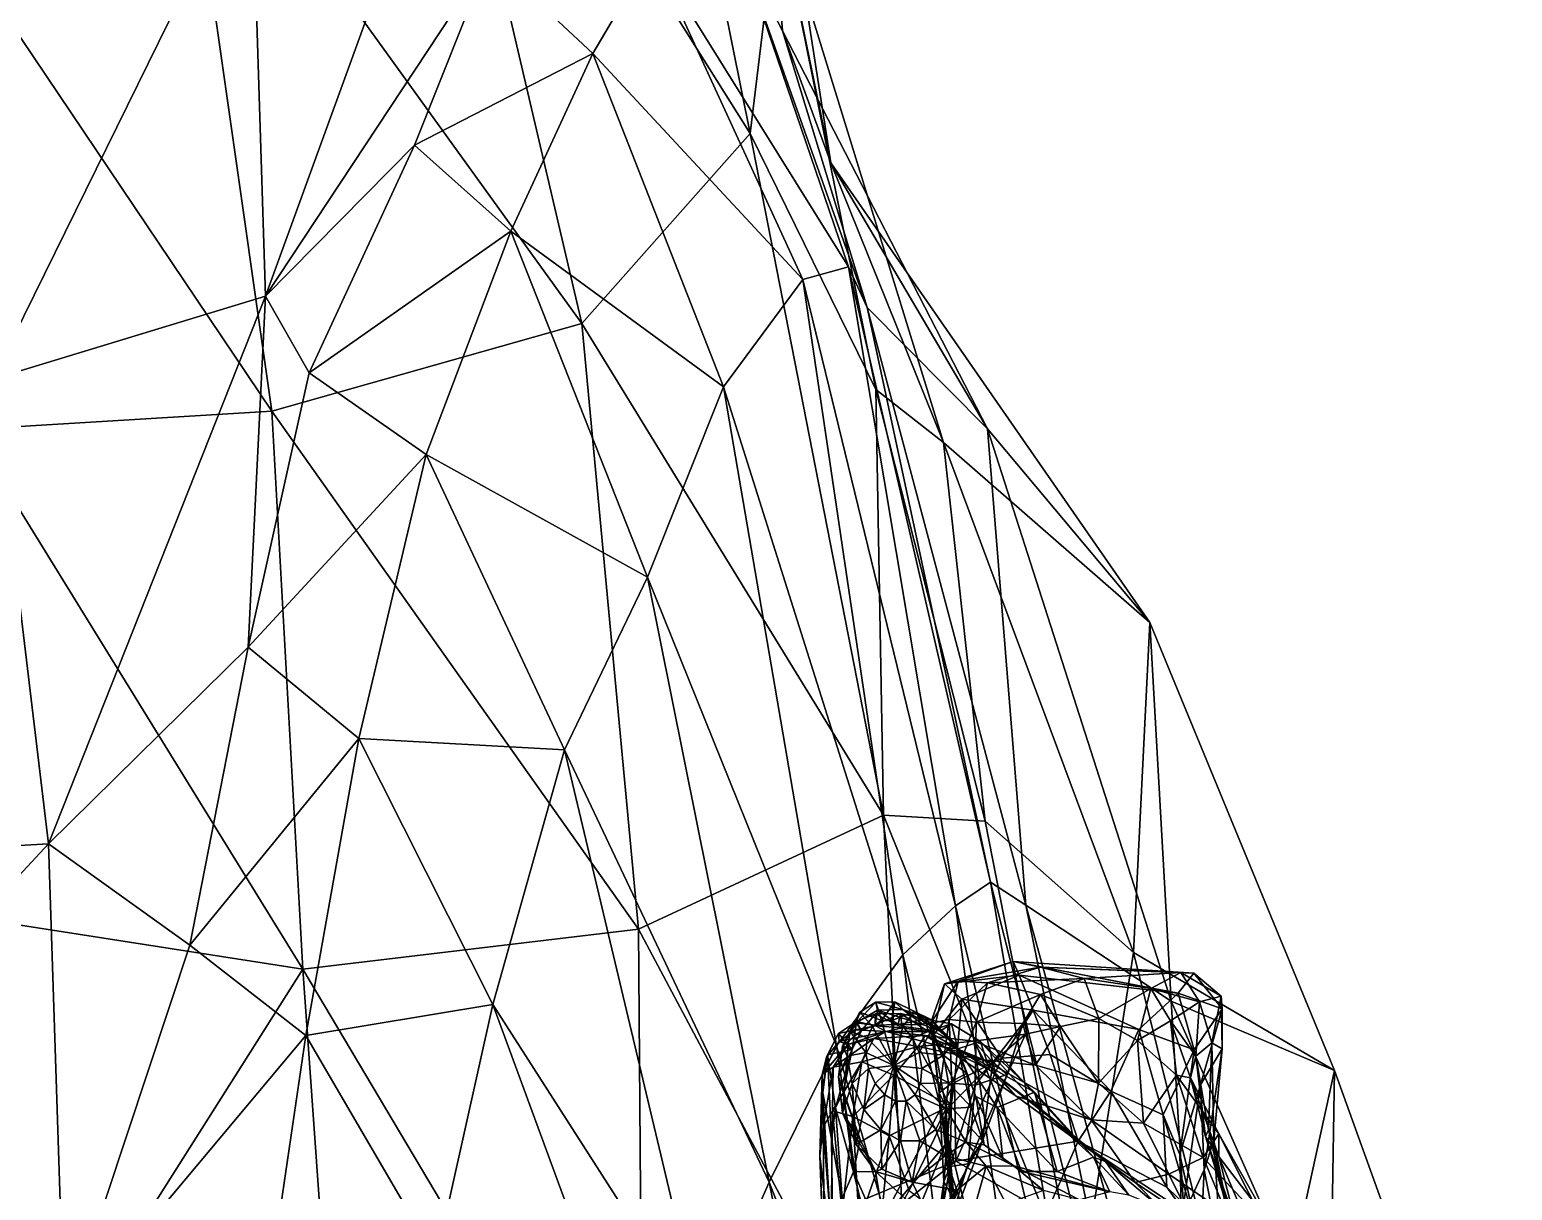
# Model space of a CAD drawing. Extents: x -1.1 to 1.1, y -4.3 to 7.3.
# Drawn here: x 0.214 to 0.99, y 0.48 to 1.087 of the extents above; entities that cross this region are included whole.
import ezdxf

# ---------------------------------------------------------------- set-up
doc = ezdxf.new("R2010")
doc.units = 0
doc.layers.add('T_REX$LWO', color=1, linetype='CONTINUOUS')

msp = doc.modelspace()

# ---------------------------------------------------------------- linework, layer by layer
at = {"layer": 'T_REX$LWO'}
for points in [[(0.59141, 1.03262, 3.19006), (0.51176, 1.42763, 3.02439), (0.41398, 1.31479, 3.18529)], [(0.59141, 1.03262, 3.19006), (0.6059, 1.15223, 2.95711), (0.51176, 1.42763, 3.02439)], [(0.50333, 0.93321, 3.33733), (0.41398, 1.31479, 3.18529), (0.29281, 1.22485, 3.30107)], [(0.41398, 1.31479, 3.18529), (0.50333, 0.93321, 3.33733), (0.59141, 1.03262, 3.19006)], [(0.60827, 1.08628, 2.64655), (0.58598, 1.12966, 2.46891), (0.59171, 1.2859, 2.6997)], [(0.59171, 1.2859, 2.6997), (0.6059, 1.15223, 2.95711), (0.63365, 1.01721, 2.80815)], [(0.63365, 1.01721, 2.80815), (0.60827, 1.08628, 2.64655), (0.59171, 1.2859, 2.6997)], [(0.34095, 0.88724, 3.41606), (0.29281, 1.22485, 3.30107), (0.15038, 1.1705, 3.3633)], [(0.29281, 1.22485, 3.30107), (0.34095, 0.88724, 3.41606), (0.50333, 0.93321, 3.33733)], [(0.33764, 0.94755, 1.97026), (0.3304, 1.17935, 1.95895), (0.43394, 1.21225, 2.10343)], [(0.43394, 1.21225, 2.10343), (0.45488, 1.12514, 2.2336), (0.33764, 0.94755, 1.97026)], [(0.19477, 0.90405, 1.8787), (0.16493, 1.1559, 1.89022), (0.3304, 1.17935, 1.95895)], [(0.3304, 1.17935, 1.95895), (0.33764, 0.94755, 1.97026), (0.19477, 0.90405, 1.8787)], [(0.15038, 1.1705, 3.3633), (0.18278, 0.87767, 3.46414), (0.34095, 0.88724, 3.41606)], [(0.6059, 1.15223, 2.95711), (0.59141, 1.03262, 3.19006), (0.65725, 0.89872, 3.14837)], [(0.6059, 1.15223, 2.95711), (0.65725, 0.89872, 3.14837), (0.69269, 0.871, 3.02353)], [(0.69269, 0.871, 3.02353), (0.63365, 1.01721, 2.80815), (0.6059, 1.15223, 2.95711)], [(0.54026, 1.12757, 2.32601), (0.50907, 1.07442, 2.19492), (0.45488, 1.12514, 2.2336)], [(0.50907, 1.07442, 2.19492), (0.54026, 1.12757, 2.32601), (0.61893, 0.95624, 2.09993)], [(0.54026, 1.12757, 2.32601), (0.58598, 1.12966, 2.46891), (0.64297, 0.96279, 2.2104)], [(0.64297, 0.96279, 2.2104), (0.61893, 0.95624, 2.09993), (0.54026, 1.12757, 2.32601)], [(0.58598, 1.12966, 2.46891), (0.60827, 1.08628, 2.64655), (0.65272, 0.94151, 2.32767)], [(0.65272, 0.94151, 2.32767), (0.64297, 0.96279, 2.2104), (0.58598, 1.12966, 2.46891)], [(0.33764, 0.94755, 1.97026), (0.45488, 1.12514, 2.2336), (0.41562, 1.02652, 2.13819)], [(0.41562, 1.02652, 2.13819), (0.45488, 1.12514, 2.2336), (0.50907, 1.07442, 2.19492)], [(0.60827, 1.08628, 2.64655), (0.63365, 1.01721, 2.80815), (0.71568, 0.87809, 2.46605)], [(0.71568, 0.87809, 2.46605), (0.65272, 0.94151, 2.32767), (0.60827, 1.08628, 2.64655)], [(0.50907, 1.07442, 2.19492), (0.46611, 0.9816, 2.07754), (0.41562, 1.02652, 2.13819)], [(0.46611, 0.9816, 2.07754), (0.50907, 1.07442, 2.19492), (0.57744, 0.90012, 1.9895)], [(0.61893, 0.95624, 2.09993), (0.57744, 0.90012, 1.9895), (0.50907, 1.07442, 2.19492)], [(0.59141, 1.03262, 3.19006), (0.50333, 0.93321, 3.33733), (0.66123, 0.67592, 3.32168)], [(0.59141, 1.03262, 3.19006), (0.66123, 0.67592, 3.32168), (0.65725, 0.89872, 3.14837)], [(0.41562, 1.02652, 2.13819), (0.36048, 0.90737, 2.0601), (0.33764, 0.94755, 1.97026)], [(0.36048, 0.90737, 2.0601), (0.41562, 1.02652, 2.13819), (0.46611, 0.9816, 2.07754)], [(0.63365, 1.01721, 2.80815), (0.69269, 0.871, 3.02353), (0.80058, 0.77671, 2.70165)], [(0.80058, 0.77671, 2.70165), (0.71568, 0.87809, 2.46605), (0.63365, 1.01721, 2.80815)], [(0.46611, 0.9816, 2.07754), (0.42184, 0.86461, 1.98702), (0.36048, 0.90737, 2.0601)], [(0.42184, 0.86461, 1.98702), (0.46611, 0.9816, 2.07754), (0.53761, 0.80053, 1.88906)], [(0.57744, 0.90012, 1.9895), (0.53761, 0.80053, 1.88906), (0.46611, 0.9816, 2.07754)], [(0.61893, 0.95624, 2.09993), (0.64297, 0.96279, 2.2104), (0.69892, 0.62851, 1.79524)], [(0.64297, 0.96279, 2.2104), (0.65272, 0.94151, 2.32767), (0.71728, 0.64092, 1.87104)], [(0.71728, 0.64092, 1.87104), (0.69892, 0.62851, 1.79524), (0.64297, 0.96279, 2.2104)], [(0.57744, 0.90012, 1.9895), (0.61893, 0.95624, 2.09993), (0.67142, 0.60281, 1.74125)], [(0.69892, 0.62851, 1.79524), (0.67142, 0.60281, 1.74125), (0.61893, 0.95624, 2.09993)], [(0.22403, 0.6609, 1.87652), (0.19477, 0.90405, 1.8787), (0.33764, 0.94755, 1.97026)], [(0.33764, 0.94755, 1.97026), (0.32858, 0.76389, 1.99504), (0.22403, 0.6609, 1.87652)], [(0.36048, 0.90737, 2.0601), (0.32858, 0.76389, 1.99504), (0.33764, 0.94755, 1.97026)], [(0.65272, 0.94151, 2.32767), (0.71568, 0.87809, 2.46605), (0.73571, 0.6288, 1.96261)], [(0.73571, 0.6288, 1.96261), (0.71728, 0.64092, 1.87104), (0.65272, 0.94151, 2.32767)], [(0.50333, 0.93321, 3.33733), (0.34095, 0.88724, 3.41606), (0.53291, 0.6162, 3.41175)], [(0.50333, 0.93321, 3.33733), (0.53291, 0.6162, 3.41175), (0.66123, 0.67592, 3.32168)], [(0.19477, 0.90405, 1.8787), (0.22403, 0.6609, 1.87652), (0, 0.64814, 1.83176)], [(0.32858, 0.76389, 1.99504), (0.36048, 0.90737, 2.0601), (0.42184, 0.86461, 1.98702)], [(0.53761, 0.80053, 1.88906), (0.57744, 0.90012, 1.9895), (0.63669, 0.55517, 1.70792)], [(0.67142, 0.60281, 1.74125), (0.63669, 0.55517, 1.70792), (0.57744, 0.90012, 1.9895)], [(0.71444, 0.6728, 3.22316), (0.65725, 0.89872, 3.14837), (0.66123, 0.67592, 3.32168)], [(0.69269, 0.871, 3.02353), (0.65725, 0.89872, 3.14837), (0.71444, 0.6728, 3.22316)], [(0.34095, 0.88724, 3.41606), (0.18278, 0.87767, 3.46414), (0.35715, 0.59524, 3.46939)], [(0.34095, 0.88724, 3.41606), (0.35715, 0.59524, 3.46939), (0.53291, 0.6162, 3.41175)], [(0.18278, 0.87767, 3.46414), (0.15643, 0.62658, 3.52188), (0.35715, 0.59524, 3.46939)], [(0.71568, 0.87809, 2.46605), (0.80058, 0.77671, 2.70165), (0.81176, 0.57853, 2.07704)], [(0.81176, 0.57853, 2.07704), (0.73571, 0.6288, 1.96261), (0.71568, 0.87809, 2.46605)], [(0.80058, 0.77671, 2.70165), (0.69269, 0.871, 3.02353), (0.79206, 0.60398, 3.12426)], [(0.79206, 0.60398, 3.12426), (0.69269, 0.871, 3.02353), (0.71444, 0.6728, 3.22316)], [(0.42184, 0.86461, 1.98702), (0.38659, 0.71594, 1.92676), (0.32858, 0.76389, 1.99504)], [(0.38659, 0.71594, 1.92676), (0.42184, 0.86461, 1.98702), (0.49425, 0.71016, 1.88533)], [(0.53761, 0.80053, 1.88906), (0.49425, 0.71016, 1.88533), (0.42184, 0.86461, 1.98702)], [(0.49425, 0.71016, 1.88533), (0.53761, 0.80053, 1.88906), (0.60132, 0.48377, 1.69936)], [(0.63669, 0.55517, 1.70792), (0.60132, 0.48377, 1.69936), (0.53761, 0.80053, 1.88906)], [(0.89728, 0.54231, 2.77039), (0.80058, 0.77671, 2.70165), (0.79206, 0.60398, 3.12426)], [(0.81176, 0.57853, 2.07704), (0.80058, 0.77671, 2.70165), (0.89728, 0.54231, 2.77039)], [(0.22403, 0.6609, 1.87652), (0.32858, 0.76389, 1.99504), (0.29796, 0.60788, 1.95474)], [(0.29796, 0.60788, 1.95474), (0.32858, 0.76389, 1.99504), (0.38659, 0.71594, 1.92676)], [(0.38659, 0.71594, 1.92676), (0.35878, 0.56057, 1.90063), (0.29796, 0.60788, 1.95474)], [(0.35878, 0.56057, 1.90063), (0.38659, 0.71594, 1.92676), (0.45672, 0.57682, 1.86013)], [(0.49425, 0.71016, 1.88533), (0.45672, 0.57682, 1.86013), (0.38659, 0.71594, 1.92676)], [(0.45672, 0.57682, 1.86013), (0.49425, 0.71016, 1.88533), (0.56682, 0.40492, 1.70523)], [(0.60132, 0.48377, 1.69936), (0.56682, 0.40492, 1.70523), (0.49425, 0.71016, 1.88533)], [(0.66123, 0.67592, 3.32168), (0.53291, 0.6162, 3.41175), (0.67673, 0.34606, 3.34653)], [(0.66123, 0.67592, 3.32168), (0.76369, 0.42252, 3.28178), (0.71444, 0.6728, 3.22316)], [(0.66123, 0.67592, 3.32168), (0.67673, 0.34606, 3.34653), (0.76369, 0.42252, 3.28178)], [(0.79206, 0.60398, 3.12426), (0.71444, 0.6728, 3.22316), (0.76369, 0.42252, 3.28178)], [(0.22403, 0.6609, 1.87652), (0.23225, 0.40954, 1.93841), (0, 0.41955, 1.84366)], [(0, 0.41955, 1.84366), (0, 0.64814, 1.83176), (0.22403, 0.6609, 1.87652)], [(0.29796, 0.60788, 1.95474), (0.23225, 0.40954, 1.93841), (0.22403, 0.6609, 1.87652)], [(0.69892, 0.62851, 1.79524), (0.71728, 0.64092, 1.87104), (0.77109, 0.32554, 1.63538)], [(0.71728, 0.64092, 1.87104), (0.73571, 0.6288, 1.96261), (0.79924, 0.31684, 1.67586)], [(0.79924, 0.31684, 1.67586), (0.77109, 0.32554, 1.63538), (0.71728, 0.64092, 1.87104)], [(0.73571, 0.6288, 1.96261), (0.81176, 0.57853, 2.07704), (0.82932, 0.28922, 1.72349)], [(0.82932, 0.28922, 1.72349), (0.79924, 0.31684, 1.67586), (0.73571, 0.6288, 1.96261)], [(0.35715, 0.59524, 3.46939), (0.15643, 0.62658, 3.52188), (0.19775, 0.34375, 3.52238)], [(0.67142, 0.60281, 1.74125), (0.69892, 0.62851, 1.79524), (0.74088, 0.32208, 1.60602)], [(0.77109, 0.32554, 1.63538), (0.74088, 0.32208, 1.60602), (0.69892, 0.62851, 1.79524)], [(0.53291, 0.6162, 3.41175), (0.35715, 0.59524, 3.46939), (0.5353, 0.2957, 3.39659)], [(0.53291, 0.6162, 3.41175), (0.5353, 0.2957, 3.39659), (0.67673, 0.34606, 3.34653)], [(0.23225, 0.40954, 1.93841), (0.29796, 0.60788, 1.95474), (0.35878, 0.56057, 1.90063)], [(0.63669, 0.55517, 1.70792), (0.67142, 0.60281, 1.74125), (0.70689, 0.31075, 1.58929)], [(0.74088, 0.32208, 1.60602), (0.70689, 0.31075, 1.58929), (0.67142, 0.60281, 1.74125)], [(0.6932, 0.58768, 0.76849), (0.73233, 0.59223, 0.79071), (0.72914, 0.59936, 0.75172)], [(0.70024, 0.58906, 0.73889), (0.6932, 0.58768, 0.76849), (0.72914, 0.59936, 0.75172)], [(0.70024, 0.58906, 0.73889), (0.72914, 0.59936, 0.75172), (0.74341, 0.59636, 0.72364)], [(0.72914, 0.59936, 0.75172), (0.73233, 0.59223, 0.79071), (0.81541, 0.58275, 0.78907)], [(0.82363, 0.59321, 0.75277), (0.72914, 0.59936, 0.75172), (0.81541, 0.58275, 0.78907)], [(0.74341, 0.59636, 0.72364), (0.72914, 0.59936, 0.75172), (0.82363, 0.59321, 0.75277)], [(0.85523, 0.35052, 3.07455), (0.79206, 0.60398, 3.12426), (0.76369, 0.42252, 3.28178)], [(0.89728, 0.54231, 2.77039), (0.79206, 0.60398, 3.12426), (0.85523, 0.35052, 3.07455)], [(0.19775, 0.34375, 3.52238), (0.37847, 0.29578, 3.46258), (0.35715, 0.59524, 3.46939)], [(0.35715, 0.59524, 3.46939), (0.37847, 0.29578, 3.46258), (0.5353, 0.2957, 3.39659)], [(0.6932, 0.58768, 0.76849), (0.70228, 0.57968, 0.80477), (0.73233, 0.59223, 0.79071)], [(0.71574, 0.58817, 0.71166), (0.70024, 0.58906, 0.73889), (0.74341, 0.59636, 0.72364)], [(0.70228, 0.57968, 0.80477), (0.73965, 0.57394, 0.82782), (0.73233, 0.59223, 0.79071)], [(0.71574, 0.58817, 0.71166), (0.74341, 0.59636, 0.72364), (0.7663, 0.59039, 0.6715)], [(0.74349, 0.58202, 0.6586), (0.71574, 0.58817, 0.71166), (0.7663, 0.59039, 0.6715)], [(0.73233, 0.59223, 0.79071), (0.73965, 0.57394, 0.82782), (0.79487, 0.56373, 0.82551)], [(0.81541, 0.58275, 0.78907), (0.73233, 0.59223, 0.79071), (0.79487, 0.56373, 0.82551)], [(0.81681, 0.59358, 0.71658), (0.74341, 0.59636, 0.72364), (0.82363, 0.59321, 0.75277)], [(0.7663, 0.59039, 0.6715), (0.74341, 0.59636, 0.72364), (0.81681, 0.59358, 0.71658)], [(0.74349, 0.58202, 0.6586), (0.7663, 0.59039, 0.6715), (0.77404, 0.56948, 0.60507)], [(0.81681, 0.59358, 0.71658), (0.80111, 0.58522, 0.66009), (0.7663, 0.59039, 0.6715)], [(0.77404, 0.56948, 0.60507), (0.7663, 0.59039, 0.6715), (0.80111, 0.58522, 0.66009)], [(0.80111, 0.58522, 0.66009), (0.81681, 0.59358, 0.71658), (0.82668, 0.57828, 0.71325)], [(0.82363, 0.59321, 0.75277), (0.81541, 0.58275, 0.78907), (0.83851, 0.5745, 0.77835)], [(0.81681, 0.59358, 0.71658), (0.82363, 0.59321, 0.75277), (0.83802, 0.58124, 0.74456)], [(0.82668, 0.57828, 0.71325), (0.81681, 0.59358, 0.71658), (0.83802, 0.58124, 0.74456)], [(0.83802, 0.58124, 0.74456), (0.82363, 0.59321, 0.75277), (0.83851, 0.5745, 0.77835)], [(0.68576, 0.56693, 0.75733), (0.6932, 0.58768, 0.76849), (0.70024, 0.58906, 0.73889)], [(0.69554, 0.56895, 0.72986), (0.68576, 0.56693, 0.75733), (0.70024, 0.58906, 0.73889)], [(0.68576, 0.56693, 0.75733), (0.68712, 0.56048, 0.7909), (0.6932, 0.58768, 0.76849)], [(0.68712, 0.56048, 0.7909), (0.70228, 0.57968, 0.80477), (0.6932, 0.58768, 0.76849)], [(0.69554, 0.56895, 0.72986), (0.70024, 0.58906, 0.73889), (0.71574, 0.58817, 0.71166)], [(0.70978, 0.56766, 0.7072), (0.69554, 0.56895, 0.72986), (0.71574, 0.58817, 0.71166)], [(0.70978, 0.56766, 0.7072), (0.71574, 0.58817, 0.71166), (0.74349, 0.58202, 0.6586)], [(0.80111, 0.58522, 0.66009), (0.79417, 0.55805, 0.59488), (0.77404, 0.56948, 0.60507)], [(0.79417, 0.55805, 0.59488), (0.80111, 0.58522, 0.66009), (0.81142, 0.5683, 0.6605)], [(0.81541, 0.58275, 0.78907), (0.79487, 0.56373, 0.82551), (0.82388, 0.55318, 0.81468)], [(0.82668, 0.57828, 0.71325), (0.81142, 0.5683, 0.6605), (0.80111, 0.58522, 0.66009)], [(0.83851, 0.5745, 0.77835), (0.81541, 0.58275, 0.78907), (0.82388, 0.55318, 0.81468)], [(0.45672, 0.57682, 1.86013), (0.42704, 0.44376, 1.845), (0.35878, 0.56057, 1.90063)], [(0.42704, 0.44376, 1.845), (0.45672, 0.57682, 1.86013), (0.52908, 0.37985, 1.78367)], [(0.56682, 0.40492, 1.70523), (0.52908, 0.37985, 1.78367), (0.45672, 0.57682, 1.86013)], [(0.64697, 0.56716, 0.42471), (0.65804, 0.57381, 0.42872), (0.65712, 0.57807, 0.38646)], [(0.64889, 0.57274, 0.38383), (0.64697, 0.56716, 0.42471), (0.65712, 0.57807, 0.38646)], [(0.64889, 0.57274, 0.38383), (0.65712, 0.57807, 0.38646), (0.66009, 0.56838, 0.34271)], [(0.67135, 0.57422, 0.42863), (0.66712, 0.5782, 0.38671), (0.65712, 0.57807, 0.38646)], [(0.66009, 0.56838, 0.34271), (0.65712, 0.57807, 0.38646), (0.66712, 0.5782, 0.38671)], [(0.65712, 0.57807, 0.38646), (0.65804, 0.57381, 0.42872), (0.67135, 0.57422, 0.42863)], [(0.66712, 0.5782, 0.38671), (0.66565, 0.56839, 0.34304), (0.66009, 0.56838, 0.34271)], [(0.66565, 0.56839, 0.34304), (0.66712, 0.5782, 0.38671), (0.67736, 0.57308, 0.38454)], [(0.68626, 0.56873, 0.42619), (0.67736, 0.57308, 0.38454), (0.66712, 0.5782, 0.38671)], [(0.66712, 0.5782, 0.38671), (0.67135, 0.57422, 0.42863), (0.68626, 0.56873, 0.42619)], [(0.68712, 0.56048, 0.7909), (0.69832, 0.53595, 0.83575), (0.70228, 0.57968, 0.80477)], [(0.69832, 0.53595, 0.83575), (0.72325, 0.54881, 0.8504), (0.70228, 0.57968, 0.80477)], [(0.70228, 0.57968, 0.80477), (0.72325, 0.54881, 0.8504), (0.73965, 0.57394, 0.82782)], [(0.73408, 0.56685, 0.65588), (0.70978, 0.56766, 0.7072), (0.74349, 0.58202, 0.6586)], [(0.73408, 0.56685, 0.65588), (0.74349, 0.58202, 0.6586), (0.75394, 0.56539, 0.59666)], [(0.75394, 0.56539, 0.59666), (0.74349, 0.58202, 0.6586), (0.77404, 0.56948, 0.60507)], [(0.81142, 0.5683, 0.6605), (0.82668, 0.57828, 0.71325), (0.82476, 0.54975, 0.70339)], [(0.89484, 0.39163, 2.22749), (0.81176, 0.57853, 2.07704), (0.89728, 0.54231, 2.77039)], [(0.82932, 0.28922, 1.72349), (0.81176, 0.57853, 2.07704), (0.89484, 0.39163, 2.22749)], [(0.83851, 0.5745, 0.77835), (0.82388, 0.55318, 0.81468), (0.82718, 0.53478, 0.79599)], [(0.82476, 0.54975, 0.70339), (0.82668, 0.57828, 0.71325), (0.83304, 0.55671, 0.73176)], [(0.82668, 0.57828, 0.71325), (0.83802, 0.58124, 0.74456), (0.83304, 0.55671, 0.73176)], [(0.83848, 0.55361, 0.76225), (0.83851, 0.5745, 0.77835), (0.82718, 0.53478, 0.79599)], [(0.83304, 0.55671, 0.73176), (0.83802, 0.58124, 0.74456), (0.83848, 0.55361, 0.76225)], [(0.83802, 0.58124, 0.74456), (0.83851, 0.5745, 0.77835), (0.83848, 0.55361, 0.76225)], [(0.63768, 0.56161, 0.46661), (0.64707, 0.56799, 0.46734), (0.64489, 0.55334, 0.44317)], [(0.64707, 0.56799, 0.46734), (0.63768, 0.56161, 0.46661), (0.64648, 0.5636, 0.47461)], [(0.63978, 0.55507, 0.41719), (0.64697, 0.56716, 0.42471), (0.64889, 0.57274, 0.38383)], [(0.64364, 0.56288, 0.3792), (0.63978, 0.55507, 0.41719), (0.64889, 0.57274, 0.38383)], [(0.63978, 0.55507, 0.41719), (0.64963, 0.56326, 0.44748), (0.64697, 0.56716, 0.42471)], [(0.64364, 0.56288, 0.3792), (0.64889, 0.57274, 0.38383), (0.65553, 0.56524, 0.34146)], [(0.64707, 0.56799, 0.46734), (0.64963, 0.56326, 0.44748), (0.64489, 0.55334, 0.44317)], [(0.64707, 0.56799, 0.46734), (0.64648, 0.5636, 0.47461), (0.65703, 0.56572, 0.47619)], [(0.64697, 0.56716, 0.42471), (0.65685, 0.56609, 0.45121), (0.65804, 0.57381, 0.42872)], [(0.64963, 0.56326, 0.44748), (0.65685, 0.56609, 0.45121), (0.64697, 0.56716, 0.42471)], [(0.65697, 0.57188, 0.46868), (0.64707, 0.56799, 0.46734), (0.65703, 0.56572, 0.47619)], [(0.65697, 0.57188, 0.46868), (0.64963, 0.56326, 0.44748), (0.64707, 0.56799, 0.46734)], [(0.65553, 0.56524, 0.34146), (0.64889, 0.57274, 0.38383), (0.66009, 0.56838, 0.34271)], [(0.64963, 0.56326, 0.44748), (0.65697, 0.57188, 0.46868), (0.65685, 0.56609, 0.45121)], [(0.65553, 0.56524, 0.34146), (0.66009, 0.56838, 0.34271), (0.66663, 0.5449, 0.30046)], [(0.65685, 0.56609, 0.45121), (0.66887, 0.56628, 0.45304), (0.65804, 0.57381, 0.42872)], [(0.65697, 0.57188, 0.46868), (0.67019, 0.57203, 0.46916), (0.65685, 0.56609, 0.45121)], [(0.67019, 0.57203, 0.46916), (0.66887, 0.56628, 0.45304), (0.65685, 0.56609, 0.45121)], [(0.67019, 0.57203, 0.46916), (0.65697, 0.57188, 0.46868), (0.67099, 0.56461, 0.47125)], [(0.67099, 0.56461, 0.47125), (0.65697, 0.57188, 0.46868), (0.65703, 0.56572, 0.47619)], [(0.68221, 0.56622, 0.45009), (0.67135, 0.57422, 0.42863), (0.65804, 0.57381, 0.42872)], [(0.65804, 0.57381, 0.42872), (0.66887, 0.56628, 0.45304), (0.68221, 0.56622, 0.45009)], [(0.66009, 0.56838, 0.34271), (0.66565, 0.56839, 0.34304), (0.66663, 0.5449, 0.30046)], [(0.67736, 0.57308, 0.38454), (0.67136, 0.56526, 0.34241), (0.66565, 0.56839, 0.34304)], [(0.66565, 0.56839, 0.34304), (0.67136, 0.56526, 0.34241), (0.66663, 0.5449, 0.30046)], [(0.67019, 0.57203, 0.46916), (0.68316, 0.56909, 0.46428), (0.66887, 0.56628, 0.45304)], [(0.66887, 0.56628, 0.45304), (0.68316, 0.56909, 0.46428), (0.68221, 0.56622, 0.45009)], [(0.67019, 0.57203, 0.46916), (0.67099, 0.56461, 0.47125), (0.68464, 0.56265, 0.47313)], [(0.68316, 0.56909, 0.46428), (0.67019, 0.57203, 0.46916), (0.68464, 0.56265, 0.47313)], [(0.69088, 0.56289, 0.44088), (0.68626, 0.56873, 0.42619), (0.67135, 0.57422, 0.42863)], [(0.67135, 0.57422, 0.42863), (0.68221, 0.56622, 0.45009), (0.69088, 0.56289, 0.44088)], [(0.67136, 0.56526, 0.34241), (0.67736, 0.57308, 0.38454), (0.68631, 0.56335, 0.38029)], [(0.69801, 0.55712, 0.4186), (0.68631, 0.56335, 0.38029), (0.67736, 0.57308, 0.38454)], [(0.67736, 0.57308, 0.38454), (0.68626, 0.56873, 0.42619), (0.69801, 0.55712, 0.4186)], [(0.68316, 0.56909, 0.46428), (0.69088, 0.56289, 0.44088), (0.68221, 0.56622, 0.45009)], [(0.6969, 0.56664, 0.45706), (0.68316, 0.56909, 0.46428), (0.68464, 0.56265, 0.47313)], [(0.69088, 0.56289, 0.44088), (0.68316, 0.56909, 0.46428), (0.6969, 0.56664, 0.45706)], [(0.69034, 0.53064, 0.74418), (0.68576, 0.56693, 0.75733), (0.69554, 0.56895, 0.72986)], [(0.6936, 0.52395, 0.77574), (0.68712, 0.56048, 0.7909), (0.68576, 0.56693, 0.75733)], [(0.69034, 0.53064, 0.74418), (0.6936, 0.52395, 0.77574), (0.68576, 0.56693, 0.75733)], [(0.70016, 0.55357, 0.42643), (0.69801, 0.55712, 0.4186), (0.68626, 0.56873, 0.42619)], [(0.68626, 0.56873, 0.42619), (0.69088, 0.56289, 0.44088), (0.70016, 0.55357, 0.42643)], [(0.697, 0.53573, 0.72047), (0.69034, 0.53064, 0.74418), (0.69554, 0.56895, 0.72986)], [(0.697, 0.53573, 0.72047), (0.69554, 0.56895, 0.72986), (0.70978, 0.56766, 0.7072)], [(0.70918, 0.53467, 0.6984), (0.697, 0.53573, 0.72047), (0.70978, 0.56766, 0.7072)], [(0.70918, 0.53467, 0.6984), (0.70978, 0.56766, 0.7072), (0.73408, 0.56685, 0.65588)], [(0.72599, 0.54012, 0.65105), (0.70918, 0.53467, 0.6984), (0.73408, 0.56685, 0.65588)], [(0.72325, 0.54881, 0.8504), (0.74854, 0.5507, 0.86115), (0.73965, 0.57394, 0.82782)], [(0.72599, 0.54012, 0.65105), (0.73408, 0.56685, 0.65588), (0.73559, 0.56125, 0.59622)], [(0.73559, 0.56125, 0.59622), (0.73408, 0.56685, 0.65588), (0.75394, 0.56539, 0.59666)], [(0.73965, 0.57394, 0.82782), (0.74854, 0.5507, 0.86115), (0.78024, 0.53147, 0.87213)], [(0.79487, 0.56373, 0.82551), (0.73965, 0.57394, 0.82782), (0.78024, 0.53147, 0.87213)], [(0.75394, 0.56539, 0.59666), (0.77404, 0.56948, 0.60507), (0.77375, 0.53562, 0.53737)], [(0.77375, 0.53562, 0.53737), (0.77404, 0.56948, 0.60507), (0.79417, 0.55805, 0.59488)], [(0.81142, 0.5683, 0.6605), (0.81463, 0.53992, 0.59296), (0.79417, 0.55805, 0.59488)], [(0.82476, 0.54975, 0.70339), (0.82189, 0.53837, 0.65485), (0.81142, 0.5683, 0.6605)], [(0.81463, 0.53992, 0.59296), (0.81142, 0.5683, 0.6605), (0.82189, 0.53837, 0.65485)], [(0.35878, 0.56057, 1.90063), (0.33609, 0.40638, 1.88037), (0.23225, 0.40954, 1.93841)], [(0.33609, 0.40638, 1.88037), (0.35878, 0.56057, 1.90063), (0.42704, 0.44376, 1.845)], [(0.63768, 0.56161, 0.46661), (0.63138, 0.54932, 0.46285), (0.63797, 0.55751, 0.47884)], [(0.63768, 0.56161, 0.46661), (0.63196, 0.55041, 0.45296), (0.63138, 0.54932, 0.46285)], [(0.63196, 0.55041, 0.45296), (0.63768, 0.56161, 0.46661), (0.64489, 0.55334, 0.44317)], [(0.65612, 0.55911, 0.51666), (0.64249, 0.5559, 0.49802), (0.63484, 0.54396, 0.50379)], [(0.63484, 0.54396, 0.50379), (0.64982, 0.54686, 0.5188), (0.65612, 0.55911, 0.51666)], [(0.64648, 0.5636, 0.47461), (0.63768, 0.56161, 0.46661), (0.63797, 0.55751, 0.47884)], [(0.64648, 0.5636, 0.47461), (0.63797, 0.55751, 0.47884), (0.66267, 0.56269, 0.49627)], [(0.63797, 0.55751, 0.47884), (0.64249, 0.5559, 0.49802), (0.66267, 0.56269, 0.49627)], [(0.64963, 0.56326, 0.44748), (0.63978, 0.55507, 0.41719), (0.64489, 0.55334, 0.44317)], [(0.63978, 0.55507, 0.41719), (0.64364, 0.56288, 0.3792), (0.64218, 0.54983, 0.37328)], [(0.65188, 0.55175, 0.3371), (0.64218, 0.54983, 0.37328), (0.64364, 0.56288, 0.3792)], [(0.64249, 0.5559, 0.49802), (0.65612, 0.55911, 0.51666), (0.66267, 0.56269, 0.49627)], [(0.65265, 0.55942, 0.3395), (0.64364, 0.56288, 0.3792), (0.65553, 0.56524, 0.34146)], [(0.64364, 0.56288, 0.3792), (0.65265, 0.55942, 0.3395), (0.65188, 0.55175, 0.3371)], [(0.66267, 0.56269, 0.49627), (0.65703, 0.56572, 0.47619), (0.64648, 0.5636, 0.47461)], [(0.67945, 0.55483, 0.5425), (0.65612, 0.55911, 0.51666), (0.64982, 0.54686, 0.5188)], [(0.65188, 0.55175, 0.3371), (0.65265, 0.55942, 0.3395), (0.66663, 0.5449, 0.30046)], [(0.65265, 0.55942, 0.3395), (0.65553, 0.56524, 0.34146), (0.66663, 0.5449, 0.30046)], [(0.65612, 0.55911, 0.51666), (0.68297, 0.56065, 0.51809), (0.66267, 0.56269, 0.49627)], [(0.65612, 0.55911, 0.51666), (0.67945, 0.55483, 0.5425), (0.68297, 0.56065, 0.51809)], [(0.67099, 0.56461, 0.47125), (0.65703, 0.56572, 0.47619), (0.66267, 0.56269, 0.49627)], [(0.66267, 0.56269, 0.49627), (0.68464, 0.56265, 0.47313), (0.67099, 0.56461, 0.47125)], [(0.66267, 0.56269, 0.49627), (0.69328, 0.55431, 0.49241), (0.68464, 0.56265, 0.47313)], [(0.66267, 0.56269, 0.49627), (0.68297, 0.56065, 0.51809), (0.69328, 0.55431, 0.49241)], [(0.67136, 0.56526, 0.34241), (0.67636, 0.55944, 0.34092), (0.66663, 0.5449, 0.30046)], [(0.67636, 0.55944, 0.34092), (0.67987, 0.55176, 0.3388), (0.66663, 0.5449, 0.30046)], [(0.68631, 0.56335, 0.38029), (0.67636, 0.55944, 0.34092), (0.67136, 0.56526, 0.34241)], [(0.67636, 0.55944, 0.34092), (0.68631, 0.56335, 0.38029), (0.67987, 0.55176, 0.3388)], [(0.67945, 0.55483, 0.5425), (0.70855, 0.55757, 0.5391), (0.68297, 0.56065, 0.51809)], [(0.68631, 0.56335, 0.38029), (0.69259, 0.55031, 0.37461), (0.67987, 0.55176, 0.3388)], [(0.68297, 0.56065, 0.51809), (0.71374, 0.54791, 0.51116), (0.69328, 0.55431, 0.49241)], [(0.68297, 0.56065, 0.51809), (0.70855, 0.55757, 0.5391), (0.71374, 0.54791, 0.51116)], [(0.70019, 0.55359, 0.46283), (0.6969, 0.56664, 0.45706), (0.68464, 0.56265, 0.47313)], [(0.70019, 0.55359, 0.46283), (0.68464, 0.56265, 0.47313), (0.69328, 0.55431, 0.49241)], [(0.68631, 0.56335, 0.38029), (0.69801, 0.55712, 0.4186), (0.69259, 0.55031, 0.37461)], [(0.6935, 0.5033, 0.82355), (0.69832, 0.53595, 0.83575), (0.68712, 0.56048, 0.7909)], [(0.6936, 0.52395, 0.77574), (0.6935, 0.5033, 0.82355), (0.68712, 0.56048, 0.7909)], [(0.69088, 0.56289, 0.44088), (0.6969, 0.56664, 0.45706), (0.70016, 0.55357, 0.42643)], [(0.6969, 0.56664, 0.45706), (0.71199, 0.5575, 0.45187), (0.70016, 0.55357, 0.42643)], [(0.6969, 0.56664, 0.45706), (0.70019, 0.55359, 0.46283), (0.71199, 0.5575, 0.45187)], [(0.70855, 0.55757, 0.5391), (0.73559, 0.56125, 0.59622), (0.74085, 0.54515, 0.5358)], [(0.71851, 0.54657, 0.59399), (0.73559, 0.56125, 0.59622), (0.70855, 0.55757, 0.5391)], [(0.71851, 0.54657, 0.59399), (0.72599, 0.54012, 0.65105), (0.73559, 0.56125, 0.59622)], [(0.73559, 0.56125, 0.59622), (0.75394, 0.56539, 0.59666), (0.74085, 0.54515, 0.5358)], [(0.74085, 0.54515, 0.5358), (0.75394, 0.56539, 0.59666), (0.77375, 0.53562, 0.53737)], [(0.79487, 0.56373, 0.82551), (0.78024, 0.53147, 0.87213), (0.8076, 0.51906, 0.85855)], [(0.82388, 0.55318, 0.81468), (0.79487, 0.56373, 0.82551), (0.8076, 0.51906, 0.85855)], [(0.60132, 0.48377, 1.69936), (0.63669, 0.55517, 1.70792), (0.675, 0.29397, 1.59023)], [(0.62913, 0.54026, 0.47851), (0.63797, 0.55751, 0.47884), (0.63138, 0.54932, 0.46285)], [(0.64249, 0.5559, 0.49802), (0.63797, 0.55751, 0.47884), (0.62913, 0.54026, 0.47851)], [(0.62913, 0.54026, 0.47851), (0.63484, 0.54396, 0.50379), (0.64249, 0.5559, 0.49802)], [(0.63603, 0.52277, 0.43452), (0.63196, 0.55041, 0.45296), (0.64489, 0.55334, 0.44317)], [(0.64008, 0.5308, 0.43234), (0.63603, 0.52277, 0.43452), (0.64489, 0.55334, 0.44317)], [(0.70689, 0.31075, 1.58929), (0.675, 0.29397, 1.59023), (0.63669, 0.55517, 1.70792)], [(0.63978, 0.55507, 0.41719), (0.63757, 0.53899, 0.40729), (0.64489, 0.55334, 0.44317)], [(0.64218, 0.54983, 0.37328), (0.63757, 0.53899, 0.40729), (0.63978, 0.55507, 0.41719)], [(0.64008, 0.5308, 0.43234), (0.64489, 0.55334, 0.44317), (0.63757, 0.53899, 0.40729)], [(0.64474, 0.5354, 0.36696), (0.64218, 0.54983, 0.37328), (0.65188, 0.55175, 0.3371)], [(0.65336, 0.54336, 0.33465), (0.64474, 0.5354, 0.36696), (0.65188, 0.55175, 0.3371)], [(0.64982, 0.54686, 0.5188), (0.66655, 0.53979, 0.53763), (0.67945, 0.55483, 0.5425)], [(0.65336, 0.54336, 0.33465), (0.65188, 0.55175, 0.3371), (0.66663, 0.5449, 0.30046)], [(0.66655, 0.53979, 0.53763), (0.69615, 0.52379, 0.58679), (0.67945, 0.55483, 0.5425)], [(0.67987, 0.55176, 0.3388), (0.68137, 0.54336, 0.33636), (0.66663, 0.5449, 0.30046)], [(0.67945, 0.55483, 0.5425), (0.71851, 0.54657, 0.59399), (0.70855, 0.55757, 0.5391)], [(0.69615, 0.52379, 0.58679), (0.71851, 0.54657, 0.59399), (0.67945, 0.55483, 0.5425)], [(0.67987, 0.55176, 0.3388), (0.69259, 0.55031, 0.37461), (0.68137, 0.54336, 0.33636)], [(0.69801, 0.55712, 0.4186), (0.7048, 0.54072, 0.40696), (0.69259, 0.55031, 0.37461)], [(0.69328, 0.55431, 0.49241), (0.73059, 0.52891, 0.47796), (0.71666, 0.54269, 0.46224)], [(0.69328, 0.55431, 0.49241), (0.71666, 0.54269, 0.46224), (0.70019, 0.55359, 0.46283)], [(0.69328, 0.55431, 0.49241), (0.71374, 0.54791, 0.51116), (0.73059, 0.52891, 0.47796)], [(0.69801, 0.55712, 0.4186), (0.70016, 0.55357, 0.42643), (0.7048, 0.54072, 0.40696)], [(0.71199, 0.5575, 0.45187), (0.74022, 0.53103, 0.42265), (0.70016, 0.55357, 0.42643)], [(0.72066, 0.52299, 0.41653), (0.70953, 0.52872, 0.41782), (0.70016, 0.55357, 0.42643)], [(0.74022, 0.53103, 0.42265), (0.72066, 0.52299, 0.41653), (0.70016, 0.55357, 0.42643)], [(0.70016, 0.55357, 0.42643), (0.70953, 0.52872, 0.41782), (0.70716, 0.5231, 0.39619)], [(0.7048, 0.54072, 0.40696), (0.70016, 0.55357, 0.42643), (0.70716, 0.5231, 0.39619)], [(0.71199, 0.5575, 0.45187), (0.70019, 0.55359, 0.46283), (0.71666, 0.54269, 0.46224)], [(0.70855, 0.55757, 0.5391), (0.74085, 0.54515, 0.5358), (0.71374, 0.54791, 0.51116)], [(0.74346, 0.5222, 0.4336), (0.71199, 0.5575, 0.45187), (0.71666, 0.54269, 0.46224)], [(0.74346, 0.5222, 0.4336), (0.74022, 0.53103, 0.42265), (0.71199, 0.5575, 0.45187)], [(0.79417, 0.55805, 0.59488), (0.79735, 0.51464, 0.52673), (0.77375, 0.53562, 0.53737)], [(0.79735, 0.51464, 0.52673), (0.79417, 0.55805, 0.59488), (0.81463, 0.53992, 0.59296)], [(0.82388, 0.55318, 0.81468), (0.8076, 0.51906, 0.85855), (0.81631, 0.49838, 0.84134)], [(0.82718, 0.53478, 0.79599), (0.82388, 0.55318, 0.81468), (0.81631, 0.49838, 0.84134)], [(0.82476, 0.54975, 0.70339), (0.83304, 0.55671, 0.73176), (0.83135, 0.51124, 0.71699)], [(0.83848, 0.55361, 0.76225), (0.82718, 0.53478, 0.79599), (0.82902, 0.49036, 0.778)], [(0.83417, 0.50573, 0.74389), (0.83848, 0.55361, 0.76225), (0.82902, 0.49036, 0.778)], [(0.83135, 0.51124, 0.71699), (0.83304, 0.55671, 0.73176), (0.83417, 0.50573, 0.74389)], [(0.83304, 0.55671, 0.73176), (0.83848, 0.55361, 0.76225), (0.83417, 0.50573, 0.74389)], [(0.63138, 0.54932, 0.46285), (0.62953, 0.53057, 0.45489), (0.62913, 0.54026, 0.47851)], [(0.63484, 0.54396, 0.50379), (0.62913, 0.54026, 0.47851), (0.62962, 0.51268, 0.48229)], [(0.63196, 0.55041, 0.45296), (0.63399, 0.50644, 0.43429), (0.62953, 0.53057, 0.45489)], [(0.63138, 0.54932, 0.46285), (0.63196, 0.55041, 0.45296), (0.62953, 0.53057, 0.45489)], [(0.62962, 0.51268, 0.48229), (0.63458, 0.5212, 0.49929), (0.63484, 0.54396, 0.50379)], [(0.63196, 0.55041, 0.45296), (0.63603, 0.52277, 0.43452), (0.63399, 0.50644, 0.43429)], [(0.64982, 0.54686, 0.5188), (0.63484, 0.54396, 0.50379), (0.63458, 0.5212, 0.49929)], [(0.63458, 0.5212, 0.49929), (0.64514, 0.5182, 0.51021), (0.64982, 0.54686, 0.5188)], [(0.63978, 0.52008, 0.39652), (0.63757, 0.53899, 0.40729), (0.64218, 0.54983, 0.37328)], [(0.64474, 0.5354, 0.36696), (0.63978, 0.52008, 0.39652), (0.64218, 0.54983, 0.37328)], [(0.66655, 0.53979, 0.53763), (0.64982, 0.54686, 0.5188), (0.64514, 0.5182, 0.51021)], [(0.65686, 0.53552, 0.33251), (0.65336, 0.54336, 0.33465), (0.66663, 0.5449, 0.30046)], [(0.66185, 0.52948, 0.33102), (0.65686, 0.53552, 0.33251), (0.66663, 0.5449, 0.30046)], [(0.66757, 0.52619, 0.33039), (0.66185, 0.52948, 0.33102), (0.66663, 0.5449, 0.30046)], [(0.67315, 0.52619, 0.33074), (0.66757, 0.52619, 0.33039), (0.66663, 0.5449, 0.30046)], [(0.67774, 0.52948, 0.33199), (0.67315, 0.52619, 0.33074), (0.66663, 0.5449, 0.30046)], [(0.68063, 0.53552, 0.33397), (0.67774, 0.52948, 0.33199), (0.66663, 0.5449, 0.30046)], [(0.68137, 0.54336, 0.33636), (0.68063, 0.53552, 0.33397), (0.66663, 0.5449, 0.30046)], [(0.69259, 0.55031, 0.37461), (0.69523, 0.53583, 0.36834), (0.68137, 0.54336, 0.33636)], [(0.69259, 0.55031, 0.37461), (0.7048, 0.54072, 0.40696), (0.69523, 0.53583, 0.36834)], [(0.69615, 0.52379, 0.58679), (0.71301, 0.50543, 0.6438), (0.71851, 0.54657, 0.59399)], [(0.72325, 0.54881, 0.8504), (0.69832, 0.53595, 0.83575), (0.69903, 0.49487, 0.98345)], [(0.72325, 0.54881, 0.8504), (0.69903, 0.49487, 0.98345), (0.76321, 0.5053, 0.98988)], [(0.71301, 0.50543, 0.6438), (0.72599, 0.54012, 0.65105), (0.71851, 0.54657, 0.59399)], [(0.71374, 0.54791, 0.51116), (0.76998, 0.51649, 0.49635), (0.73059, 0.52891, 0.47796)], [(0.71374, 0.54791, 0.51116), (0.74085, 0.54515, 0.5358), (0.76998, 0.51649, 0.49635)], [(0.74854, 0.5507, 0.86115), (0.72325, 0.54881, 0.8504), (0.76321, 0.5053, 0.98988)], [(0.74085, 0.54515, 0.5358), (0.77375, 0.53562, 0.53737), (0.76998, 0.51649, 0.49635)], [(0.74854, 0.5507, 0.86115), (0.76321, 0.5053, 0.98988), (0.78024, 0.53147, 0.87213)], [(0.82189, 0.53837, 0.65485), (0.82476, 0.54975, 0.70339), (0.82981, 0.50773, 0.69037)], [(0.82981, 0.50773, 0.69037), (0.82476, 0.54975, 0.70339), (0.83135, 0.51124, 0.71699)], [(0.62913, 0.54026, 0.47851), (0.62953, 0.53057, 0.45489), (0.62791, 0.49757, 0.45645)], [(0.62791, 0.49757, 0.45645), (0.62962, 0.51268, 0.48229), (0.62913, 0.54026, 0.47851)], [(0.64895, 0.50626, 0.41903), (0.64008, 0.5308, 0.43234), (0.63757, 0.53899, 0.40729)], [(0.63978, 0.52008, 0.39652), (0.64895, 0.50626, 0.41903), (0.63757, 0.53899, 0.40729)], [(0.65094, 0.5218, 0.36123), (0.64474, 0.5354, 0.36696), (0.65336, 0.54336, 0.33465)], [(0.64514, 0.5182, 0.51021), (0.66425, 0.50818, 0.53817), (0.66655, 0.53979, 0.53763)], [(0.65686, 0.53552, 0.33251), (0.65094, 0.5218, 0.36123), (0.65336, 0.54336, 0.33465)], [(0.69832, 0.53595, 0.83575), (0.66056, 0.46391, 0.96558), (0.69903, 0.49487, 0.98345)], [(0.69832, 0.53595, 0.83575), (0.6935, 0.5033, 0.82355), (0.66056, 0.46391, 0.96558)], [(0.69615, 0.52379, 0.58679), (0.66655, 0.53979, 0.53763), (0.66425, 0.50818, 0.53817)], [(0.68137, 0.54336, 0.33636), (0.69523, 0.53583, 0.36834), (0.68063, 0.53552, 0.33397)], [(0.69523, 0.53583, 0.36834), (0.69381, 0.52214, 0.36243), (0.68063, 0.53552, 0.33397)], [(0.69285, 0.48428, 0.73164), (0.69034, 0.53064, 0.74418), (0.697, 0.53573, 0.72047)], [(0.69616, 0.49205, 0.70961), (0.69285, 0.48428, 0.73164), (0.697, 0.53573, 0.72047)], [(0.69523, 0.53583, 0.36834), (0.70716, 0.5231, 0.39619), (0.69381, 0.52214, 0.36243)], [(0.7048, 0.54072, 0.40696), (0.70716, 0.5231, 0.39619), (0.69523, 0.53583, 0.36834)], [(0.69616, 0.49205, 0.70961), (0.697, 0.53573, 0.72047), (0.70918, 0.53467, 0.6984)], [(0.70546, 0.49347, 0.68662), (0.70918, 0.53467, 0.6984), (0.72599, 0.54012, 0.65105)], [(0.71301, 0.50543, 0.6438), (0.70546, 0.49347, 0.68662), (0.72599, 0.54012, 0.65105)], [(0.77736, 0.4946, 0.43046), (0.71666, 0.54269, 0.46224), (0.73059, 0.52891, 0.47796)], [(0.74346, 0.5222, 0.4336), (0.71666, 0.54269, 0.46224), (0.77736, 0.4946, 0.43046)], [(0.81463, 0.53992, 0.59296), (0.82857, 0.49674, 0.52526), (0.79735, 0.51464, 0.52673)], [(0.82189, 0.53837, 0.65485), (0.83676, 0.50921, 0.58787), (0.81463, 0.53992, 0.59296)], [(0.82857, 0.49674, 0.52526), (0.81463, 0.53992, 0.59296), (0.83676, 0.50921, 0.58787)], [(0.82981, 0.50773, 0.69037), (0.8367, 0.49722, 0.64473), (0.82189, 0.53837, 0.65485)], [(0.83676, 0.50921, 0.58787), (0.82189, 0.53837, 0.65485), (0.8367, 0.49722, 0.64473)], [(0.99046, 0.28365, 2.74375), (0.89728, 0.54231, 2.77039), (0.85523, 0.35052, 3.07455)], [(0.89484, 0.39163, 2.22749), (0.89728, 0.54231, 2.77039), (0.99046, 0.28365, 2.74375)], [(0.63493, 0.439, 0.40895), (0.62791, 0.49757, 0.45645), (0.62953, 0.53057, 0.45489)], [(0.62953, 0.53057, 0.45489), (0.63399, 0.50644, 0.43429), (0.63493, 0.439, 0.40895)], [(0.64552, 0.48921, 0.41069), (0.63603, 0.52277, 0.43452), (0.64008, 0.5308, 0.43234)], [(0.64687, 0.50357, 0.3865), (0.63978, 0.52008, 0.39652), (0.64474, 0.5354, 0.36696)], [(0.64552, 0.48921, 0.41069), (0.64008, 0.5308, 0.43234), (0.64895, 0.50626, 0.41903)], [(0.65094, 0.5218, 0.36123), (0.64687, 0.50357, 0.3865), (0.64474, 0.5354, 0.36696)], [(0.65094, 0.5218, 0.36123), (0.65686, 0.53552, 0.33251), (0.66185, 0.52948, 0.33102)], [(0.66185, 0.52948, 0.33102), (0.65987, 0.51122, 0.35696), (0.65094, 0.5218, 0.36123)], [(0.65987, 0.51122, 0.35696), (0.66185, 0.52948, 0.33102), (0.66757, 0.52619, 0.33039)], [(0.67774, 0.52948, 0.33199), (0.68854, 0.51144, 0.35778), (0.67315, 0.52619, 0.33074)], [(0.68063, 0.53552, 0.33397), (0.69381, 0.52214, 0.36243), (0.67774, 0.52948, 0.33199)], [(0.69381, 0.52214, 0.36243), (0.68854, 0.51144, 0.35778), (0.67774, 0.52948, 0.33199)], [(0.69814, 0.47421, 0.76123), (0.6936, 0.52395, 0.77574), (0.69034, 0.53064, 0.74418)], [(0.69285, 0.48428, 0.73164), (0.69814, 0.47421, 0.76123), (0.69034, 0.53064, 0.74418)], [(0.70546, 0.49347, 0.68662), (0.69616, 0.49205, 0.70961), (0.70918, 0.53467, 0.6984)], [(0.70716, 0.5231, 0.39619), (0.70953, 0.52872, 0.41782), (0.71389, 0.50339, 0.39952)], [(0.70953, 0.52872, 0.41782), (0.72366, 0.49623, 0.39776), (0.71389, 0.50339, 0.39952)], [(0.72366, 0.49623, 0.39776), (0.70953, 0.52872, 0.41782), (0.72066, 0.52299, 0.41653)], [(0.74022, 0.53103, 0.42265), (0.7521, 0.48937, 0.40046), (0.72066, 0.52299, 0.41653)], [(0.79293, 0.48361, 0.45545), (0.73059, 0.52891, 0.47796), (0.76998, 0.51649, 0.49635)], [(0.79293, 0.48361, 0.45545), (0.77736, 0.4946, 0.43046), (0.73059, 0.52891, 0.47796)], [(0.74022, 0.53103, 0.42265), (0.74346, 0.5222, 0.4336), (0.77118, 0.49695, 0.40656)], [(0.7521, 0.48937, 0.40046), (0.74022, 0.53103, 0.42265), (0.77118, 0.49695, 0.40656)], [(0.76321, 0.5053, 0.98988), (0.8095, 0.48125, 0.9791), (0.78024, 0.53147, 0.87213)], [(0.76998, 0.51649, 0.49635), (0.77375, 0.53562, 0.53737), (0.79735, 0.51464, 0.52673)], [(0.78024, 0.53147, 0.87213), (0.8095, 0.48125, 0.9791), (0.8076, 0.51906, 0.85855)], [(0.82718, 0.53478, 0.79599), (0.81631, 0.49838, 0.84134), (0.81716, 0.46443, 0.82489)], [(0.82902, 0.49036, 0.778), (0.82718, 0.53478, 0.79599), (0.81716, 0.46443, 0.82489)], [(0.63458, 0.5212, 0.49929), (0.62962, 0.51268, 0.48229), (0.63375, 0.45951, 0.47603)], [(0.63375, 0.45951, 0.47603), (0.6395, 0.46761, 0.48755), (0.63458, 0.5212, 0.49929)], [(0.63399, 0.50644, 0.43429), (0.63603, 0.52277, 0.43452), (0.63963, 0.47554, 0.41519)], [(0.64514, 0.5182, 0.51021), (0.63458, 0.5212, 0.49929), (0.6395, 0.46761, 0.48755)], [(0.63603, 0.52277, 0.43452), (0.64552, 0.48921, 0.41069), (0.63963, 0.47554, 0.41519)], [(0.64687, 0.50357, 0.3865), (0.65094, 0.5218, 0.36123), (0.65987, 0.51122, 0.35696)], [(0.66757, 0.52619, 0.33039), (0.67015, 0.50547, 0.3548), (0.65987, 0.51122, 0.35696)], [(0.66425, 0.50818, 0.53817), (0.67463, 0.4794, 0.58331), (0.69615, 0.52379, 0.58679)], [(0.67015, 0.50547, 0.3548), (0.66757, 0.52619, 0.33039), (0.67315, 0.52619, 0.33074)], [(0.67315, 0.52619, 0.33074), (0.68023, 0.50554, 0.3551), (0.67015, 0.50547, 0.3548)], [(0.68854, 0.51144, 0.35778), (0.68023, 0.50554, 0.3551), (0.67315, 0.52619, 0.33074)], [(0.67463, 0.4794, 0.58331), (0.69141, 0.46671, 0.63482), (0.69615, 0.52379, 0.58679)], [(0.69381, 0.52214, 0.36243), (0.70443, 0.50478, 0.38615), (0.68854, 0.51144, 0.35778)], [(0.69141, 0.46671, 0.63482), (0.71301, 0.50543, 0.6438), (0.69615, 0.52379, 0.58679)], [(0.69783, 0.45965, 0.81156), (0.6935, 0.5033, 0.82355), (0.6936, 0.52395, 0.77574)], [(0.69814, 0.47421, 0.76123), (0.69783, 0.45965, 0.81156), (0.6936, 0.52395, 0.77574)], [(0.70716, 0.5231, 0.39619), (0.70443, 0.50478, 0.38615), (0.69381, 0.52214, 0.36243)], [(0.71389, 0.50339, 0.39952), (0.70443, 0.50478, 0.38615), (0.70716, 0.5231, 0.39619)], [(0.72366, 0.49623, 0.39776), (0.72066, 0.52299, 0.41653), (0.73349, 0.4895, 0.39551)], [(0.72066, 0.52299, 0.41653), (0.7521, 0.48937, 0.40046), (0.73349, 0.4895, 0.39551)], [(0.77736, 0.4946, 0.43046), (0.77118, 0.49695, 0.40656), (0.74346, 0.5222, 0.4336)], [(0.62962, 0.51268, 0.48229), (0.62791, 0.49757, 0.45645), (0.6304, 0.44025, 0.4503)], [(0.6304, 0.44025, 0.4503), (0.63375, 0.45951, 0.47603), (0.62962, 0.51268, 0.48229)], [(0.6395, 0.46761, 0.48755), (0.64856, 0.46316, 0.50081), (0.64514, 0.5182, 0.51021)], [(0.65711, 0.4894, 0.4018), (0.64895, 0.50626, 0.41903), (0.63978, 0.52008, 0.39652)], [(0.64687, 0.50357, 0.3865), (0.65711, 0.4894, 0.4018), (0.63978, 0.52008, 0.39652)], [(0.66425, 0.50818, 0.53817), (0.64514, 0.5182, 0.51021), (0.64856, 0.46316, 0.50081)], [(0.79735, 0.51464, 0.52673), (0.81052, 0.48807, 0.4832), (0.76998, 0.51649, 0.49635)], [(0.81052, 0.48807, 0.4832), (0.79293, 0.48361, 0.45545), (0.76998, 0.51649, 0.49635)], [(0.81052, 0.48807, 0.4832), (0.79735, 0.51464, 0.52673), (0.82857, 0.49674, 0.52526)], [(0.8076, 0.51906, 0.85855), (0.825, 0.45991, 0.97435), (0.81631, 0.49838, 0.84134)], [(0.8095, 0.48125, 0.9791), (0.825, 0.45991, 0.97435), (0.8076, 0.51906, 0.85855)], [(0.63399, 0.50644, 0.43429), (0.63963, 0.47554, 0.41519), (0.63493, 0.439, 0.40895)], [(0.65711, 0.4894, 0.4018), (0.64552, 0.48921, 0.41069), (0.64895, 0.50626, 0.41903)], [(0.65987, 0.51122, 0.35696), (0.66039, 0.49064, 0.37879), (0.64687, 0.50357, 0.3865)], [(0.64856, 0.46316, 0.50081), (0.65873, 0.45027, 0.53514), (0.66425, 0.50818, 0.53817)], [(0.67463, 0.4794, 0.58331), (0.66425, 0.50818, 0.53817), (0.65873, 0.45027, 0.53514)], [(0.66039, 0.49064, 0.37879), (0.65987, 0.51122, 0.35696), (0.67015, 0.50547, 0.3548)], [(0.67015, 0.50547, 0.3548), (0.67619, 0.48381, 0.37879), (0.66039, 0.49064, 0.37879)], [(0.67619, 0.48381, 0.37879), (0.67015, 0.50547, 0.3548), (0.68023, 0.50554, 0.3551)], [(0.69349, 0.49765, 0.37443), (0.67619, 0.48381, 0.37879), (0.68023, 0.50554, 0.3551)], [(0.68854, 0.51144, 0.35778), (0.69349, 0.49765, 0.37443), (0.68023, 0.50554, 0.3551)], [(0.70443, 0.50478, 0.38615), (0.69349, 0.49765, 0.37443), (0.68854, 0.51144, 0.35778)], [(0.69141, 0.46671, 0.63482), (0.69214, 0.45006, 0.67426), (0.71301, 0.50543, 0.6438)], [(0.69214, 0.45006, 0.67426), (0.70546, 0.49347, 0.68662), (0.71301, 0.50543, 0.6438)], [(0.71505, 0.49229, 0.35533), (0.69349, 0.49765, 0.37443), (0.70443, 0.50478, 0.38615)], [(0.76321, 0.5053, 0.98988), (0.69903, 0.49487, 0.98345), (0.74652, 0.46776, 1.20558)], [(0.72942, 0.49247, 0.36191), (0.70443, 0.50478, 0.38615), (0.71389, 0.50339, 0.39952)], [(0.72942, 0.49247, 0.36191), (0.71505, 0.49229, 0.35533), (0.70443, 0.50478, 0.38615)], [(0.76321, 0.5053, 0.98988), (0.74652, 0.46776, 1.20558), (0.83197, 0.45964, 1.15263)], [(0.83197, 0.45964, 1.15263), (0.8095, 0.48125, 0.9791), (0.76321, 0.5053, 0.98988)], [(0.83676, 0.50921, 0.58787), (0.86011, 0.46296, 0.51698), (0.82857, 0.49674, 0.52526)], [(0.83417, 0.50573, 0.74389), (0.82902, 0.49036, 0.778), (0.83813, 0.44409, 0.75943)], [(0.82981, 0.50773, 0.69037), (0.83135, 0.51124, 0.71699), (0.84318, 0.46405, 0.70001)], [(0.8367, 0.49722, 0.64473), (0.82981, 0.50773, 0.69037), (0.84554, 0.46279, 0.67396)], [(0.84554, 0.46279, 0.67396), (0.82981, 0.50773, 0.69037), (0.84318, 0.46405, 0.70001)], [(0.83135, 0.51124, 0.71699), (0.83417, 0.50573, 0.74389), (0.84334, 0.4587, 0.72621)], [(0.84318, 0.46405, 0.70001), (0.83135, 0.51124, 0.71699), (0.84334, 0.4587, 0.72621)], [(0.84334, 0.4587, 0.72621), (0.83417, 0.50573, 0.74389), (0.83813, 0.44409, 0.75943)], [(0.8367, 0.49722, 0.64473), (0.86281, 0.46318, 0.57727), (0.83676, 0.50921, 0.58787)], [(0.86011, 0.46296, 0.51698), (0.83676, 0.50921, 0.58787), (0.86281, 0.46318, 0.57727)], [(0.62791, 0.49757, 0.45645), (0.63493, 0.439, 0.40895), (0.6326, 0.37185, 0.40609)], [(0.6326, 0.37185, 0.40609), (0.6304, 0.44025, 0.4503), (0.62791, 0.49757, 0.45645)], [(0.65711, 0.4894, 0.4018), (0.64687, 0.50357, 0.3865), (0.66039, 0.49064, 0.37879)], [(0.6935, 0.5033, 0.82355), (0.66016, 0.42244, 0.95051), (0.66056, 0.46391, 0.96558)], [(0.6935, 0.5033, 0.82355), (0.69783, 0.45965, 0.81156), (0.66016, 0.42244, 0.95051)], [(0.69349, 0.49765, 0.37443), (0.69966, 0.47972, 0.34956), (0.67619, 0.48381, 0.37879)], [(0.71505, 0.49229, 0.35533), (0.69966, 0.47972, 0.34956), (0.69349, 0.49765, 0.37443)], [(0.72366, 0.49623, 0.39776), (0.72942, 0.49247, 0.36191), (0.71389, 0.50339, 0.39952)], [(0.7521, 0.48937, 0.40046), (0.77118, 0.49695, 0.40656), (0.77965, 0.47881, 0.37985)], [(0.78963, 0.47697, 0.40385), (0.77118, 0.49695, 0.40656), (0.77736, 0.4946, 0.43046)], [(0.78963, 0.47697, 0.40385), (0.77965, 0.47881, 0.37985), (0.77118, 0.49695, 0.40656)], [(0.81631, 0.49838, 0.84134), (0.83276, 0.42524, 0.94666), (0.81716, 0.46443, 0.82489)], [(0.825, 0.45991, 0.97435), (0.83276, 0.42524, 0.94666), (0.81631, 0.49838, 0.84134)], [(0.85516, 0.45409, 0.63265), (0.8367, 0.49722, 0.64473), (0.84554, 0.46279, 0.67396)], [(0.86281, 0.46318, 0.57727), (0.8367, 0.49722, 0.64473), (0.85516, 0.45409, 0.63265)], [(0.69903, 0.49487, 0.98345), (0.63934, 0.46992, 1.15942), (0.74652, 0.46776, 1.20558)], [(0.69903, 0.49487, 0.98345), (0.66056, 0.46391, 0.96558), (0.63934, 0.46992, 1.15942)], [(0.64552, 0.48921, 0.41069), (0.65731, 0.4409, 0.37678), (0.63963, 0.47554, 0.41519)], [(0.66413, 0.44707, 0.3674), (0.64552, 0.48921, 0.41069), (0.65711, 0.4894, 0.4018)], [(0.64552, 0.48921, 0.41069), (0.66413, 0.44707, 0.3674), (0.65731, 0.4409, 0.37678)], [(0.65711, 0.4894, 0.4018), (0.66039, 0.49064, 0.37879), (0.67619, 0.48381, 0.37879)], [(0.67619, 0.48381, 0.37879), (0.68643, 0.46267, 0.35002), (0.65711, 0.4894, 0.4018)], [(0.68643, 0.46267, 0.35002), (0.66413, 0.44707, 0.3674), (0.65711, 0.4894, 0.4018)], [(0.68672, 0.43983, 0.71984), (0.69285, 0.48428, 0.73164), (0.69616, 0.49205, 0.70961)], [(0.69616, 0.49205, 0.70961), (0.68782, 0.44739, 0.69743), (0.68672, 0.43983, 0.71984)], [(0.68782, 0.44739, 0.69743), (0.69616, 0.49205, 0.70961), (0.70546, 0.49347, 0.68662)], [(0.70546, 0.49347, 0.68662), (0.69214, 0.45006, 0.67426), (0.68782, 0.44739, 0.69743)], [(0.69966, 0.47972, 0.34956), (0.71505, 0.49229, 0.35533), (0.70567, 0.45925, 0.33027)], [(0.70567, 0.45925, 0.33027), (0.71505, 0.49229, 0.35533), (0.72541, 0.47254, 0.33146)], [(0.71505, 0.49229, 0.35533), (0.72942, 0.49247, 0.36191), (0.74491, 0.47943, 0.33147)], [(0.71505, 0.49229, 0.35533), (0.74491, 0.47943, 0.33147), (0.72541, 0.47254, 0.33146)], [(0.72942, 0.49247, 0.36191), (0.72366, 0.49623, 0.39776), (0.73349, 0.4895, 0.39551)], [(0.74491, 0.47943, 0.33147), (0.72942, 0.49247, 0.36191), (0.76377, 0.47461, 0.33134)], [(0.72942, 0.49247, 0.36191), (0.73349, 0.4895, 0.39551), (0.77965, 0.47881, 0.37985)], [(0.76377, 0.47461, 0.33134), (0.72942, 0.49247, 0.36191), (0.77965, 0.47881, 0.37985)], [(0.77965, 0.47881, 0.37985), (0.73349, 0.4895, 0.39551), (0.7521, 0.48937, 0.40046)], [(0.80596, 0.47064, 0.42611), (0.77736, 0.4946, 0.43046), (0.79293, 0.48361, 0.45545)], [(0.80596, 0.47064, 0.42611), (0.78963, 0.47697, 0.40385), (0.77736, 0.4946, 0.43046)], [(0.82857, 0.49674, 0.52526), (0.84074, 0.46737, 0.4779), (0.81052, 0.48807, 0.4832)], [(0.82902, 0.49036, 0.778), (0.81716, 0.46443, 0.82489), (0.8259, 0.42388, 0.8085)], [(0.83813, 0.44409, 0.75943), (0.82902, 0.49036, 0.778), (0.8259, 0.42388, 0.8085)], [(0.84074, 0.46737, 0.4779), (0.82857, 0.49674, 0.52526), (0.86011, 0.46296, 0.51698)], [(0.56682, 0.40492, 1.70523), (0.60132, 0.48377, 1.69936), (0.64515, 0.26634, 1.60608)], [(0.675, 0.29397, 1.59023), (0.64515, 0.26634, 1.60608), (0.60132, 0.48377, 1.69936)], [(0.69966, 0.47972, 0.34956), (0.68643, 0.46267, 0.35002), (0.67619, 0.48381, 0.37879)], [(0.69285, 0.48428, 0.73164), (0.68672, 0.43983, 0.71984), (0.69338, 0.42891, 0.74873)], [(0.69338, 0.42891, 0.74873), (0.69814, 0.47421, 0.76123), (0.69285, 0.48428, 0.73164)], [(0.82245, 0.464, 0.44859), (0.79293, 0.48361, 0.45545), (0.81052, 0.48807, 0.4832)], [(0.82245, 0.464, 0.44859), (0.80596, 0.47064, 0.42611), (0.79293, 0.48361, 0.45545)], [(0.84074, 0.46737, 0.4779), (0.82245, 0.464, 0.44859), (0.81052, 0.48807, 0.4832)], [(0.68478, 0.43398, 0.32929), (0.69966, 0.47972, 0.34956), (0.70567, 0.45925, 0.33027)], [(0.68643, 0.46267, 0.35002), (0.69966, 0.47972, 0.34956), (0.68478, 0.43398, 0.32929)], [(0.8095, 0.48125, 0.9791), (0.83197, 0.45964, 1.15263), (0.825, 0.45991, 0.97435)]]:
    msp.add_3dface(points, dxfattribs=at)

doc.saveas('drawing.dxf')
